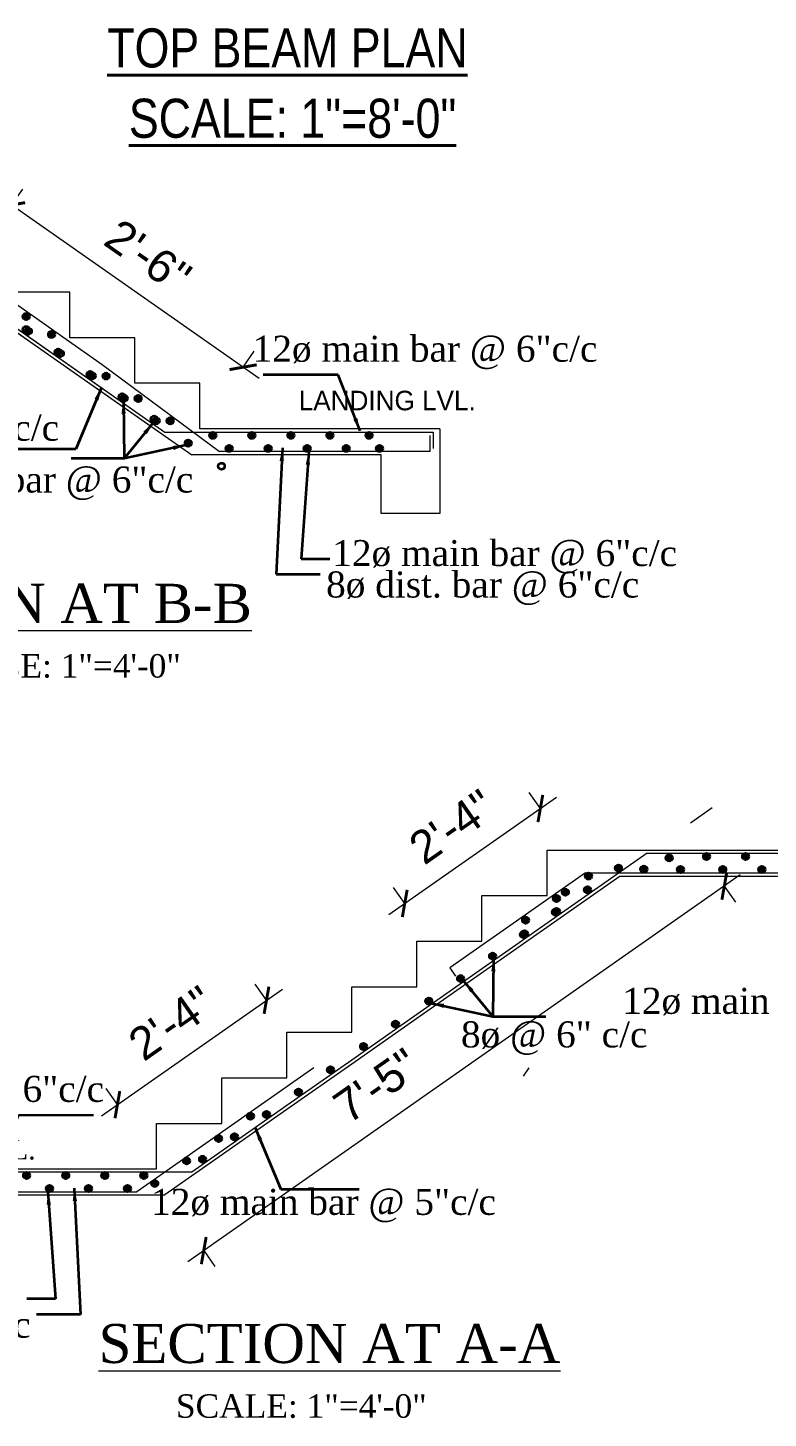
# Model space of a CAD drawing. Header units: inches. Extents: x 149715 to 156550, y -16726 to -14386.
# Drawn here: x 151448.9 to 151676.5, y -16202.1 to -15774.8 of the extents above; entities that cross this region are included whole.
import ezdxf
from ezdxf.enums import TextEntityAlignment as Align

# ---------------------------------------------------------------- set-up
doc = ezdxf.new("R2010")
doc.units = ezdxf.units.IN
doc.header["$LTSCALE"] = 0.5
doc.header["$MEASUREMENT"] = 0
doc.header["$PDMODE"] = 66
for name, color, linetype, lineweight in [('hatch', 9, 'Continuous', 5), ('stair', 132, 'Continuous', 13), ('TEXT', 220, 'Continuous', 9), ('wall', 1, 'Continuous', 40), ('WALL SEC', 2, 'Continuous', 35)]:
    doc.layers.add(name, color=color, linetype=linetype, lineweight=lineweight)
doc.styles.add('bimal', font='arial.ttf')
doc.styles.add('NIR', font='COPRGTL.TTF')
doc.styles.add('ordinary', font='ARIALN.TTF')
doc.styles.add('Times', font='times.ttf')
doc.dimstyles.new('1_96', dxfattribs={"dimtxt": 5, "dimasz": 3, "dimexe": 3, "dimexo": 3, "dimgap": 3, "dimtad": 1, "dimdec": 0, "dimzin": 0, "dimdsep": 46, "dimlunit": 4, "dimtxsty": 'bimal', "dimblk": 'ARCHTICK', "dimcen": 2, "dimdle": 3, "dimclrd": 3, "dimclre": 1, "dimclrt": 4, "dimadec": 0, "dimazin": 0, "dimtfac": 1, "dimtdec": 0, "dimtix": 1, "dimtofl": 0, "dimtmove": 0, "dimatfit": 3, "dimldrblk": 'ARCHTICK', "dimfxl": 1, "dimtolj": 1, "dimtzin": 0, "dimlwd": 0, "dimlwe": 9, "dimarcsym": 0})
doc.dimstyles.new('Copy of Standard', dxfattribs={"dimtxt": 9, "dimasz": 1, "dimexe": 1, "dimexo": 12, "dimgap": 1, "dimtad": 3, "dimdec": 0, "dimzin": 0, "dimdsep": 46, "dimlunit": 4, "dimtxsty": 'NIR', "dimcen": 0.09, "dimclrt": 2, "dimadec": 0, "dimazin": 0, "dimtfac": 1, "dimtdec": 0, "dimtofl": 0, "dimtmove": 2, "dimatfit": 0, "dimfxl": 1, "dimtolj": 1, "dimtzin": 0, "dimarcsym": 0})

# ---------------------------------------------------------------- blocks, each defined once
blk = doc.blocks.new('_ArchTick')
at = {"color": 0, "linetype": 'ByBlock', "const_width": 0.15}
blk.add_lwpolyline([(-0.5, -0.5), (0.5, 0.5)], dxfattribs=at)
blk = doc.blocks.new('*D503')
at = {"layer": 'Defpoints', "color": 0, "linetype": 'Continuous', "transparency": 16777216}
for p in [(121491.84, -24467.13), (121411.84, -24523.13), (121417.82, -24531.68)]:
    blk.add_point(p, dxfattribs=at)
at = {"layer": 'WALL SEC', "color": 3, "linetype": 'Continuous', "lineweight": 0, "transparency": 16777216}
blk.add_line((121500.28, -24473.96), (121415.37, -24533.4), dxfattribs=at)
at = {"layer": 'WALL SEC', "color": 1, "linetype": 'Continuous', "lineweight": 9, "transparency": 16777216}
for p, q in [((121497.82, -24475.68), (121499.54, -24478.13)), ((121417.82, -24531.68), (121419.54, -24534.13))]:
    blk.add_line(p, q, dxfattribs=at)
at = {"layer": 'WALL SEC', "color": 3, "linetype": 'Continuous', "lineweight": 0, "transparency": 16777216, "xscale": 3, "yscale": 3, "zscale": 3}
for p, rotation in [((121497.82, -24475.68), 34.99202019856288), ((121417.82, -24531.68), 214.9920201985628)]:
    blk.add_blockref('_ArchTick', p, dxfattribs=dict(at, rotation=rotation))
at = {"layer": 'WALL SEC', "color": 4, "linetype": 'Continuous', "lineweight": 25, "transparency": 16777216, "insert": (121444.37, -24506.33), "char_height": 5, "attachment_point": 5, "rotation": 34.992, "style": 'bimal'}
blk.add_mtext('\\A1;7\'-5"', dxfattribs=at)
blk = doc.blocks.new('*D504')
at = {"layer": 'Defpoints', "color": 0, "linetype": 'Continuous', "transparency": 16777216}
for p in [(121427.46, -24493.21), (121434.73, -24503.59), (121411.82, -24519.63)]:
    blk.add_point(p, dxfattribs=at)
at = {"layer": 'WALL SEC', "color": 3, "linetype": 'Continuous', "lineweight": 0, "transparency": 16777216}
blk.add_line((121402.09, -24510.97), (121429.92, -24491.49), dxfattribs=at)
at = {"layer": 'WALL SEC', "color": 1, "linetype": 'Continuous', "lineweight": 9, "transparency": 16777216}
for p, q in [((121427.46, -24493.21), (121425.74, -24490.75)), ((121404.55, -24509.25), (121402.83, -24506.79))]:
    blk.add_line(p, q, dxfattribs=at)
at = {"layer": 'WALL SEC', "color": 3, "linetype": 'Continuous', "lineweight": 0, "transparency": 16777216, "xscale": 3, "yscale": 3, "zscale": 3}
for p, rotation in [((121427.46, -24493.21), 34.99202019855377), ((121404.55, -24509.25), 214.9920201985538)]:
    blk.add_blockref('_ArchTick', p, dxfattribs=dict(at, rotation=rotation))
at = {"layer": 'WALL SEC', "color": 4, "linetype": 'Continuous', "lineweight": 25, "transparency": 16777216, "insert": (121412.85, -24496.71), "char_height": 5, "attachment_point": 5, "rotation": 34.992, "style": 'bimal'}
blk.add_mtext('\\A1;2\'-4"', dxfattribs=at)
blk = doc.blocks.new('*D505')
at = {"layer": 'Defpoints', "color": 0, "linetype": 'Continuous', "transparency": 16777216}
for p in [(121469.55, -24463.75), (121476.47, -24473.63), (121455.63, -24488.22)]:
    blk.add_point(p, dxfattribs=at)
at = {"layer": 'WALL SEC', "color": 3, "linetype": 'Continuous', "lineweight": 0, "transparency": 16777216}
blk.add_line((121446.25, -24480.06), (121472.01, -24462.03), dxfattribs=at)
at = {"layer": 'WALL SEC', "color": 1, "linetype": 'Continuous', "lineweight": 9, "transparency": 16777216}
for p, q in [((121469.55, -24463.75), (121467.83, -24461.29)), ((121448.71, -24478.34), (121446.99, -24475.88))]:
    blk.add_line(p, q, dxfattribs=at)
at = {"layer": 'WALL SEC', "color": 3, "linetype": 'Continuous', "lineweight": 0, "transparency": 16777216, "xscale": 3, "yscale": 3, "zscale": 3}
for p, rotation in [((121469.55, -24463.75), 34.99202019818098), ((121448.71, -24478.34), 214.992020198181)]:
    blk.add_blockref('_ArchTick', p, dxfattribs=dict(at, rotation=rotation))
at = {"layer": 'WALL SEC', "color": 4, "linetype": 'Continuous', "lineweight": 25, "transparency": 16777216, "insert": (121455.97, -24466.53), "char_height": 5, "attachment_point": 5, "rotation": 34.992, "style": 'bimal'}
blk.add_mtext('\\A1;2\'-4"', dxfattribs=at)
blk = doc.blocks.new('*D506')
at = {"layer": 'Defpoints', "color": 0, "linetype": 'Continuous', "transparency": 16777216}
for p in [(121388.28, -24371.02), (121381.36, -24380.91), (121417.24, -24405.41)]:
    blk.add_point(p, dxfattribs=at)
at = {"layer": 'WALL SEC', "color": 3, "linetype": 'Continuous', "lineweight": 0, "transparency": 16777216}
blk.add_line((121426.33, -24397.66), (121385.82, -24369.3), dxfattribs=at)
at = {"layer": 'WALL SEC', "color": 1, "linetype": 'Continuous', "lineweight": 9, "transparency": 16777216}
for p, q in [((121388.28, -24371.02), (121390, -24368.56)), ((121423.87, -24395.94), (121425.59, -24393.48))]:
    blk.add_line(p, q, dxfattribs=at)
at = {"layer": 'WALL SEC', "color": 3, "linetype": 'Continuous', "lineweight": 0, "transparency": 16777216, "xscale": 3, "yscale": 3, "zscale": 3}
for p, rotation in [((121388.28, -24371.02), 145.0079798016455), ((121423.87, -24395.94), 325.0079798016455)]:
    blk.add_blockref('_ArchTick', p, dxfattribs=dict(at, rotation=rotation))
at = {"layer": 'WALL SEC', "color": 4, "linetype": 'Continuous', "lineweight": 25, "transparency": 16777216, "insert": (121409.26, -24378.93), "char_height": 5, "attachment_point": 5, "rotation": 325.008, "style": 'bimal'}
blk.add_mtext('\\A1;2\'-6"', dxfattribs=at)
blk = doc.blocks.new('YYG')
at = {"layer": 'WALL SEC'}
for points in [[(121391.03, -24388.17, -0.407959), (121390.54, -24388.67), (121390.52, -24388.67, -0.407959), (121390.03, -24388.17, -1)], [(121391.36, -24390.4, -0.407959), (121390.87, -24390.9), (121390.85, -24390.9, -0.407959), (121390.36, -24390.4, -1)], [(121394.94, -24390.9, -0.407959), (121394.45, -24391.4), (121394.43, -24391.4, -0.407959), (121393.94, -24390.9, -1)], [(121395.94, -24393.61, -0.407959), (121395.45, -24394.11), (121395.43, -24394.11, -0.407959), (121394.94, -24393.61, -1)], [(121401.19, -24397.29, -0.407959), (121400.71, -24397.79), (121400.68, -24397.79, -0.407959), (121400.19, -24397.29, -1)], [(121403.3, -24397.31, -0.407959), (121402.82, -24397.81), (121402.79, -24397.81, -0.407959), (121402.3, -24397.31, -1)], [(121406.11, -24400.73, -0.407959), (121405.62, -24401.23), (121405.6, -24401.23, -0.407959), (121405.11, -24400.73, -1)], [(121408.22, -24400.75, -0.407959), (121407.73, -24401.25), (121407.71, -24401.25, -0.407959), (121407.22, -24400.75, -1)], [(121411.03, -24404.17, -0.407959), (121410.54, -24404.67), (121410.51, -24404.67, -0.407959), (121410.03, -24404.17, -1)], [(121413.14, -24404.19, -0.407959), (121412.65, -24404.69), (121412.62, -24404.69, -0.407959), (121412.14, -24404.19, -1)], [(121419.72, -24406.41, -0.407959), (121419.23, -24406.91), (121419.21, -24406.91, -0.407959), (121418.72, -24406.41, -1)], [(121425.72, -24406.41, -0.407959), (121425.23, -24406.91), (121425.21, -24406.91, -0.407959), (121424.72, -24406.41, -1)], [(121431.72, -24406.41, -0.407959), (121431.23, -24406.91), (121431.21, -24406.91, -0.407959), (121430.72, -24406.41, -1)], [(121437.72, -24406.41, -0.407959), (121437.23, -24406.91), (121437.21, -24406.91, -0.407959), (121436.72, -24406.41, -1)], [(121443.72, -24406.41, -0.407959), (121443.23, -24406.91), (121443.21, -24406.91, -0.407959), (121442.72, -24406.41, -1)], [(121415.94, -24407.61, -0.407959), (121415.45, -24408.11), (121415.43, -24408.11, -0.407959), (121414.94, -24407.61, -1)], [(121422.22, -24408.41, -0.407959), (121421.73, -24408.91), (121421.71, -24408.91, -0.407959), (121421.22, -24408.41, -1)], [(121428.22, -24408.41, -0.407959), (121427.73, -24408.91), (121427.71, -24408.91, -0.407959), (121427.22, -24408.41, -1)], [(121434.22, -24408.41, -0.407959), (121433.73, -24408.91), (121433.71, -24408.91, -0.407959), (121433.22, -24408.41, -1)], [(121440.22, -24408.41, -0.407959), (121439.73, -24408.91), (121439.71, -24408.91, -0.407959), (121439.22, -24408.41, -1)], [(121445.34, -24408.41, -0.407959), (121444.85, -24408.91), (121444.83, -24408.91, -0.407959), (121444.34, -24408.41, -1)], [(121494.6, -24471.14, 0.407959), (121495.09, -24471.64), (121495.12, -24471.64, 0.407959), (121495.6, -24471.14, 1)], [(121500.6, -24471.14, 0.407959), (121501.09, -24471.64), (121501.12, -24471.64, 0.407959), (121501.6, -24471.14, 1)], [(121481.04, -24472.93, 0.407959), (121481.53, -24473.43), (121481.55, -24473.43, 0.407959), (121482.04, -24472.93, 1)], [(121484.94, -24473.08, 0.407959), (121485.43, -24473.58), (121485.46, -24473.58, 0.407959), (121485.94, -24473.08, 1)], [(121488.84, -24471.35, 0.407959), (121489.33, -24471.85), (121489.35, -24471.85, 0.407959), (121489.84, -24471.35, 1)], [(121490.58, -24473.14, 0.407959), (121491.07, -24473.64), (121491.09, -24473.64, 0.407959), (121491.58, -24473.14, 1)], [(121497.08, -24473.14, 0.407959), (121497.57, -24473.64), (121497.59, -24473.64, 0.407959), (121498.08, -24473.14, 1)], [(121503.08, -24473.14, 0.407959), (121503.57, -24473.64), (121503.59, -24473.64, 0.407959), (121504.08, -24473.14, 1)], [(121476.45, -24474.14, 0.407959), (121476.94, -24474.64), (121476.97, -24474.64, 0.407959), (121477.45, -24474.14, 1)], [(121471.54, -24477.58, 0.407959), (121472.03, -24478.08), (121472.05, -24478.08, 0.407959), (121472.54, -24477.58, 1)], [(121472.89, -24476.62, 0.407959), (121473.38, -24477.12), (121473.4, -24477.12, 0.407959), (121473.89, -24476.62, 1)], [(121476.29, -24476.25, 0.407959), (121476.78, -24476.75), (121476.8, -24476.75, 0.407959), (121477.29, -24476.25, 1)], [(121471.38, -24479.69, 0.407959), (121471.87, -24480.19), (121471.89, -24480.19, 0.407959), (121472.38, -24479.69, 1)], [(121471.55, -24479.57, 0.407959), (121472.04, -24480.07), (121472.06, -24480.07, 0.407959), (121472.55, -24479.57, 1)], [(121466.79, -24480.9, 0.407959), (121467.28, -24481.4), (121467.3, -24481.4, 0.407959), (121467.79, -24480.9, 1)], [(121466.46, -24483.13, 0.407959), (121466.95, -24483.63), (121466.97, -24483.63, 0.407959), (121467.46, -24483.13, 1)], [(121466.63, -24483.01, 0.407959), (121467.12, -24483.51), (121467.14, -24483.51, 0.407959), (121467.63, -24483.01, 1)], [(121461.72, -24486.45, 0.407959), (121462.21, -24486.95), (121462.23, -24486.95, 0.407959), (121462.72, -24486.45, 1)], [(121456.8, -24489.89, 0.407959), (121457.29, -24490.39), (121457.31, -24490.39, 0.407959), (121457.8, -24489.89, 1)], [(121451.89, -24493.33, 0.407959), (121452.37, -24493.83), (121452.4, -24493.83, 0.407959), (121452.89, -24493.33, 1)], [(121446.8, -24496.89, 0.407959), (121447.29, -24497.39), (121447.31, -24497.39, 0.407959), (121447.8, -24496.89, 1)], [(121441.89, -24500.33, 0.407959), (121442.37, -24500.83), (121442.4, -24500.83, 0.407959), (121442.89, -24500.33, 1)], [(121436.8, -24503.89, 0.407959), (121437.29, -24504.39), (121437.31, -24504.39, 0.407959), (121437.8, -24503.89, 1)], [(121431.89, -24507.33, 0.407959), (121432.37, -24507.83), (121432.4, -24507.83, 0.407959), (121432.89, -24507.33, 1)], [(121424.52, -24511.03, 0.407959), (121425.01, -24511.53), (121425.03, -24511.53, 0.407959), (121425.52, -24511.03, 1)], [(121426.97, -24510.78, 0.407959), (121427.46, -24511.27), (121427.48, -24511.27, 0.407959), (121427.97, -24510.78, 1)], [(121419.61, -24514.47, 0.407959), (121420.1, -24514.97), (121420.12, -24514.97, 0.407959), (121420.61, -24514.47, 1)], [(121422.05, -24514.22, 0.407959), (121422.54, -24514.72), (121422.57, -24514.72, 0.407959), (121423.05, -24514.22, 1)], [(121414.69, -24517.91, 0.407959), (121415.18, -24518.41), (121415.2, -24518.41, 0.407959), (121415.69, -24517.91, 1)], [(121417.14, -24517.66, 0.407959), (121417.63, -24518.16), (121417.65, -24518.16, 0.407959), (121418.14, -24517.66, 1)], [(121390.1, -24520.14, 0.407959), (121390.59, -24520.64), (121390.62, -24520.64, 0.407959), (121391.1, -24520.14, 1)], [(121396.1, -24520.14, 0.407959), (121396.59, -24520.64), (121396.62, -24520.64, 0.407959), (121397.1, -24520.14, 1)], [(121402.1, -24520.14, 0.407959), (121402.59, -24520.64), (121402.62, -24520.64, 0.407959), (121403.1, -24520.14, 1)], [(121408.1, -24520.14, 0.407959), (121408.59, -24520.64), (121408.62, -24520.64, 0.407959), (121409.1, -24520.14, 1)], [(121393.6, -24522.14, 0.407959), (121394.09, -24522.64), (121394.12, -24522.64, 0.407959), (121394.6, -24522.14, 1)], [(121399.6, -24522.14, 0.407959), (121400.09, -24522.64), (121400.12, -24522.64, 0.407959), (121400.6, -24522.14, 1)], [(121405.6, -24522.14, 0.407959), (121406.09, -24522.64), (121406.12, -24522.64, 0.407959), (121406.6, -24522.14, 1)], [(121409.78, -24521.36, 0.407959), (121410.26, -24521.85), (121410.29, -24521.85, 0.407959), (121410.78, -24521.36, 1)]]:
    blk.add_hatch(color=256, dxfattribs=at).paths.add_polyline_path(points)
at = {"layer": 'stair'}
for p, q in [((121371.85, -24377.91), (121411.85, -24405.91)), ((121381.36, -24380.91), (121402.2, -24395.5)), ((121375.98, -24381.41), (121415.98, -24409.41)), ((121387.24, -24388.68), (121397.24, -24395.68)), ((121387.24, -24389.29), (121397.24, -24396.29)), ((121397.24, -24395.68), (121411.85, -24405.91)), ((121402.2, -24395.5), (121420.24, -24408.91)), ((121397.24, -24396.29), (121415.98, -24409.41)), ((121411.85, -24405.91), (121453.09, -24405.91)), ((121454.11, -24405.41), (121417.24, -24405.41)), ((121452.61, -24408.91), (121452.61, -24406.41)), ((121453.09, -24405.91), (121453.09, -24408.41)), ((121454.11, -24405.41), (121454.11, -24418.41)), ((121445.11, -24409.41), (121415.98, -24409.41)), ((121452.61, -24408.91), (121420.29, -24408.91)), ((121445.11, -24418.41), (121445.11, -24409.41)), ((121454.11, -24418.41), (121445.11, -24418.41)), ((121495.97, -24463.63), (121492.6, -24465.99)), ((121485.97, -24470.63), (121450.58, -24495.4)), ((121480.58, -24470.13), (121526.58, -24470.13)), ((121485.97, -24470.63), (121525.58, -24470.63)), ((121481.84, -24474.13), (121450.58, -24496.02)), ((121476.47, -24473.63), (121455.63, -24488.22)), ((121476.47, -24473.63), (121526.08, -24473.63)), ((121481.84, -24474.13), (121517.58, -24474.13)), ((121455.63, -24488.22), (121456.52, -24489.49)), ((121450.58, -24495.4), (121440.58, -24502.4)), ((121450.58, -24496.02), (121440.58, -24503.02)), ((121440.58, -24502.4), (121430.58, -24509.4)), ((121434.73, -24503.59), (121407.53, -24522.63)), ((121440.58, -24503.02), (121430.58, -24510.02)), ((121467.79, -24503.59), (121466.93, -24504.88)), ((121430.58, -24510.02), (121411.84, -24523.13)), ((121430.58, -24509.4), (121415.97, -24519.63)), ((121373.71, -24519.13), (121410.58, -24519.13)), ((121415.97, -24519.63), (121374.74, -24519.63)), ((121373.71, -24523.13), (121411.84, -24523.13)), ((121375.21, -24522.63), (121407.53, -24522.63))]:
    blk.add_line(p, q, dxfattribs=at)
for points in [[(121397.24, -24391.41), (121397.24, -24384.41), (121387.24, -24384.41)], [(121407.24, -24398.41), (121407.24, -24391.41), (121397.24, -24391.41)], [(121417.24, -24405.41), (121417.24, -24398.41), (121407.24, -24398.41)], [(121470.58, -24477.13), (121470.58, -24470.13), (121480.58, -24470.13)], [(121460.58, -24484.13), (121460.58, -24477.13), (121470.58, -24477.13)], [(121450.58, -24491.13), (121450.58, -24484.13), (121460.58, -24484.13)], [(121440.58, -24498.13), (121440.58, -24491.13), (121450.58, -24491.13)], [(121430.58, -24505.13), (121430.58, -24498.13), (121440.58, -24498.13)], [(121420.58, -24512.13), (121420.58, -24505.13), (121430.58, -24505.13)], [(121410.58, -24519.13), (121410.58, -24512.13), (121420.58, -24512.13)]]:
    blk.add_lwpolyline(points, dxfattribs=at)
at = {"layer": 'WALL SEC'}
for centre in [(121390.53, -24388.17), (121390.53, -24390.16), (121390.86, -24390.4), (121394.44, -24390.9), (121395.44, -24393.61), (121395.78, -24393.84), (121400.36, -24397.05), (121400.69, -24397.28), (121402.8, -24397.3), (121405.27, -24400.49), (121405.61, -24400.72), (121407.72, -24400.74), (121410.19, -24403.93), (121410.53, -24404.16), (121412.64, -24404.19), (121419.22, -24406.41), (121425.22, -24406.41), (121431.22, -24406.41), (121437.22, -24406.41), (121443.22, -24406.41), (121415.44, -24407.61), (121421.72, -24408.41), (121427.72, -24408.41), (121433.72, -24408.41), (121439.72, -24408.41), (121444.84, -24408.41), (121420.53, -24411.16), (121495.1, -24471.13), (121501.1, -24471.13), (121481.54, -24472.92), (121485.44, -24473.07), (121489.34, -24471.35), (121491.08, -24473.13), (121497.58, -24473.13), (121503.58, -24473.13), (121476.95, -24474.13), (121472.04, -24477.57), (121473.39, -24476.62), (121476.79, -24476.25), (121471.88, -24479.69), (121472.05, -24479.57), (121467.29, -24480.9), (121466.96, -24483.13), (121467.13, -24483.01), (121462.22, -24486.45), (121457.3, -24489.89), (121452.39, -24493.33), (121447.3, -24496.89), (121442.39, -24500.33), (121437.3, -24503.89), (121432.39, -24507.33), (121425.02, -24511.03), (121427.47, -24510.77), (121420.11, -24514.47), (121422.55, -24514.21), (121415.19, -24517.91), (121417.64, -24517.65), (121390.6, -24520.13), (121396.6, -24520.13), (121402.6, -24520.13), (121408.6, -24520.13), (121394.1, -24522.13), (121400.1, -24522.13), (121406.1, -24522.13), (121410.28, -24521.35)]:
    blk.add_circle(centre, 0.5, dxfattribs=at)
at = {"char_height": 3}
for s, insert, width, attachment_point, style in [('LANDING LVL.', (121459.62, -24399.56), 76.1011, 3, 'NIR'), ('\\pt6;LANDING LVL.', (121360.26, -24514.68), 60.8422, 1, 'Times')]:
    blk.add_mtext(s, dxfattribs=dict(at, insert=insert, width=width, attachment_point=attachment_point, style=style))
at = {"layer": 'TEXT', "style": 'Times'}
for s, p in [('%%USECTION AT B-B', (121390.23, -24432.22)), ('%%USECTION AT A-A', (121437.14, -24545.95))]:
    blk.add_text(s, height=6, dxfattribs=at).set_placement(p, align=Align.MIDDLE_CENTER)
at = {"layer": 'TEXT', "char_height": 4, "style": 'Times'}
for s, insert, attachment_point in [('12ø main bar @ 6"c/c', (121425.33, -24396.26), 7), ('12ø main bar @ 5"c/c', (121342.6, -24408.39), 7), ('8ø dist. bar @ 6"c/c', (121368.08, -24416.36), 7), ('12ø main bar @ 6"c/c', (121437.57, -24427.66), 7), ('8ø dist. bar @ 6"c/c', (121436.62, -24432.49), 7), ('12ø main bar @ 6"c/c', (121535.12, -24496.46), 9), ('8ø @ 6" c/c', (121486.01, -24501.62), 9), ('12ø main bar @ 6"c/c', (121402.5, -24509.99), 9), ('12ø main bar @ 5"c/c', (121462.72, -24527.35), 9), ('8ø dist. bar @ 6"c/c', (121391.21, -24546.22), 9)]:
    blk.add_mtext(s, dxfattribs=dict(at, insert=insert, attachment_point=attachment_point))
at = {"layer": 'TEXT', "char_height": 3.6, "width": 108.2159, "attachment_point": 5, "style": 'Times'}
for insert in [(121395.02, -24441.87), (121432.81, -24555.6)]:
    blk.add_mtext('SCALE: 1"=4\'-0"', dxfattribs=dict(at, insert=insert))
at = {"layer": 'WALL SEC', "linetype": 'Continuous', "lineweight": 25}
for base, p1, p2, angle, text, picture, middle in [((121388.28, -24371.02), (121417.24, -24405.41), (121381.36, -24380.91), 325.008, '2\'-6"', '*D506', (121409.26, -24378.93)), ((121469.55, -24463.75), (121455.63, -24488.22), (121476.47, -24473.63), 214.992, '2\'-4"', '*D505', (121455.97, -24466.53))]:
    dim = blk.add_linear_dim(base=base, p1=p1, p2=p2, angle=angle, text=text, dimstyle='1_96', override={"dimfxl": 0, "dimfxlon": 1, "dimarcsym": 1}, dxfattribs=at)
    dim.commit()
    dim.dimension.update_dxf_attribs({"geometry": picture, "text_midpoint": middle})
dim = blk.add_linear_dim(base=(121417.82, -24531.68), p1=(121491.84, -24467.13), p2=(121411.84, -24523.13), angle=214.992, text='7\'-5"', dimstyle='1_96', override={"dimfxl": 0, "dimfxlon": 1, "dimarcsym": 1}, dxfattribs=at)
dim.commit()
dim.dimension.update_dxf_attribs({"geometry": '*D503', "text_midpoint": (121447.55, -24510.87), "dimtype": 161})
dim = blk.add_aligned_dim(p1=(121411.82, -24519.63), p2=(121434.73, -24503.59), distance=12.68, text='2\'-4"', dimstyle='1_96', override={"dimfxl": 0, "dimfxlon": 1, "dimarcsym": 1}, dxfattribs=at)
dim.commit()
dim.dimension.update_dxf_attribs({"geometry": '*D504', "text_midpoint": (121412.85, -24496.71)})
at = {"layer": 'hatch'}
for points in [[(121441.84, -24405.72), (121438.47, -24397.12), (121426.93, -24397.09)], [(121402.1, -24399.08), (121398.18, -24408.51), (121386.12, -24408.52)], [(121405.48, -24401.07), (121405.58, -24409.97), (121397.44, -24409.97)], [(121410.07, -24404.48), (121405.58, -24409.97), (121397.44, -24409.97)], [(121415.08, -24407.93), (121405.58, -24409.97), (121397.44, -24409.97)], [(121429.91, -24408.35), (121428.93, -24427.75), (121435.72, -24427.75)], [(121433.96, -24408.91), (121432.8, -24425.37), (121437.18, -24425.37)], [(121462.35, -24486.79), (121462.25, -24495.69), (121470.39, -24495.69)], [(121457.75, -24490.21), (121462.25, -24495.69), (121470.39, -24495.69)], [(121452.74, -24493.66), (121462.25, -24495.69), (121470.39, -24495.69)], [(121385.98, -24519.45), (121389.35, -24510.85), (121400.89, -24510.82)], [(121425.73, -24512.81), (121429.65, -24522.23), (121441.71, -24522.25)], [(121393.87, -24522.63), (121395.03, -24539.1), (121390.64, -24539.1)], [(121397.91, -24522.07), (121398.89, -24541.48), (121392.1, -24541.48)]]:
    blk.add_leader(points, dimstyle='Copy of Standard', override={"dimasz": 2, "dimtad": 0}, dxfattribs=at)

msp = doc.modelspace()

# ---------------------------------------------------------------- block references
at = {"layer": 'WALL SEC', "xscale": 2, "yscale": 2, "zscale": 2}
msp.add_blockref('YYG', (-91332.68, 32912.78), dxfattribs=at)

# ---------------------------------------------------------------- texts
at = {"layer": 'wall', "style": 'ordinary'}
for s, p in [('%%UTOP BEAM PLAN', (151528.67, -15780.98)), ('%%USCALE: 1"=8\'-0"', (151530.26, -15802.59))]:
    msp.add_text(s, height=12, dxfattribs=at).set_placement(p, align=Align.MIDDLE_CENTER)

doc.saveas('drawing.dxf')
